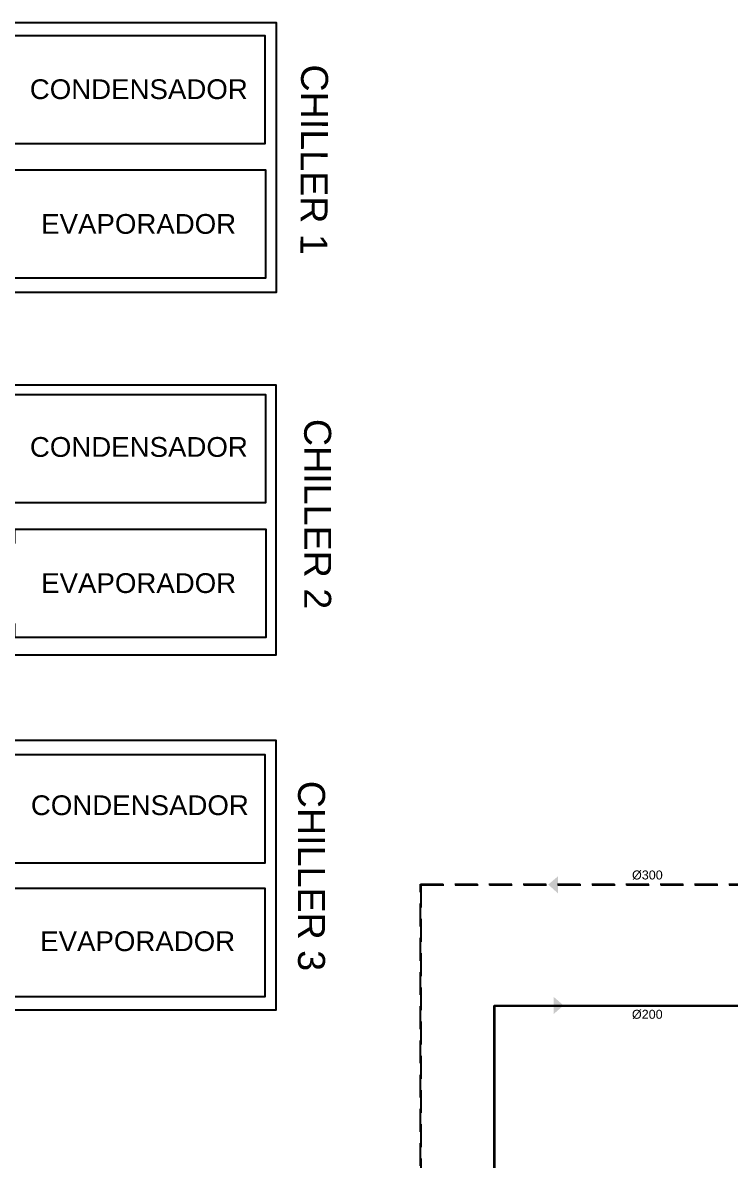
# Model space of a CAD drawing. Header units: millimetres. Extents: x -3738 to 3262, y -1370 to 2506.
# Drawn here: x 850 to 1637, y -595 to 671 of the extents above; entities that cross this region are included whole.
import ezdxf

# ---------------------------------------------------------------- set-up
doc = ezdxf.new("R2010")
doc.units = ezdxf.units.MM
doc.linetypes.add('DASHEDX2', pattern=[38.1, 25.4, -12.7])
doc.styles.get("Standard").update_dxf_attribs({"font": 'arial.ttf'})

msp = doc.modelspace()

# ---------------------------------------------------------------- hatches: boundary and pattern name
h = msp.add_hatch(color=256)
h.set_gradient(color2=(0, 0, 0), tint=1)
h.paths.add_polyline_path([(1445.9, -279.2), (1435, -288.5), (1445.7, -298.1), (1445.8, -289.3)])
h = msp.add_hatch(color=256)
h.set_gradient(color2=(0, 0, 0), tint=1)
h.paths.add_polyline_path([(1441.2, -432.5), (1452, -423), (1441.2, -413.6), (1441.2, -422.3)])

# ---------------------------------------------------------------- linework, layer by layer
at = {"color": 1, "linetype": 'DASHEDX2'}
for p, q in [((1292.9, -1325.7), (1292.9, -288.2)), ((1292.9, -288.2), (1831, -288.2)), ((1293.4, -288.7), (1293.4, -1326.2)), ((1293.4, -288.7), (1831, -288.7))]:
    msp.add_line(p, q, dxfattribs=at)
at = {"color": 1}
for p, q in [((1374.8, -1355.7), (1374.8, -423.1)), ((1374.8, -423.1), (1894.8, -423.1)), ((1375.3, -423.6), (1375.3, -1356.2)), ((1375.3, -423.6), (1895.3, -423.6))]:
    msp.add_line(p, q, dxfattribs=at)
for points in [[(832.6, 403), (832.6, 371), (1132.6, 371), (1132.6, 671), (832.6, 671), (832.6, 642.2)], [(840.1, 554.1), (840.1, 536.6), (1120.1, 536.6), (1120.1, 656.6), (840.1, 656.6), (840.1, 642.2)], [(840.7, 403), (840.7, 386.9), (1120.7, 386.9), (1120.7, 506.9), (840.7, 506.9), (840.7, 489.9)], [(832.3, 2), (832.3, -32.6), (1132.3, -32.6), (1132.3, 267.4), (832.3, 267.4), (832.3, 243.4)], [(840.7, 156.5), (840.7, 136.8), (1120.7, 136.8), (1120.7, 256.8), (840.7, 256.8), (840.7, 243.4)], [(841.1, 2), (841.1, -13.2), (1121.1, -13.2), (1121.1, 106.8), (841.1, 106.8), (841.1, 91.2)], [(832.3, -395.9), (832.3, -428.1), (1132.3, -428.1), (1132.3, -128.1), (832.3, -128.1), (832.3, -159.5)], [(840.2, -246.4), (840.2, -264.2), (1120.2, -264.2), (1120.2, -144.2), (840.2, -144.2), (840.2, -159.5)], [(840.2, -395.9), (840.2, -413), (1120.2, -413), (1120.2, -293), (840.2, -293), (840.2, -309)]]:
    msp.add_lwpolyline(points)

# ---------------------------------------------------------------- texts
at = {"attachment_point": 4}
for s, insert, char_height, rotation in [('\\pxqc;{\\H1.36364x;CHILLER 1} ', (1175.1, 668.5), 22, 269.7856), ('\\pxqc;CHILLER 2', (1178.3, 273.9), 30, 270), ('\\pxqc;{\\H1.36364x;CHILLER 3} ', (1171.5, -129), 22, 270)]:
    msp.add_mtext_dynamic_manual_height_columns(s, width=299.758, gutter_width=12.5, heights=[54.9], dxfattribs=dict(at, insert=insert, char_height=char_height, rotation=rotation))
at = {"char_height": 22, "attachment_point": 4}
for s, width, heights, insert in [('\\pxqc;CONDENSADOR', 277.638, [115.7], (840.7, 596.9)), ('\\pxqc;EVAPORADOR', 277.386, [115.6], (840.7, 446.9)), ('\\pxqc;CONDENSADOR', 277.638, [115.7], (840.8, 198.6)), ('\\pxqc;EVAPORADOR', 277.386, [115.6], (840.7, 47)), ('\\pxqc;CONDENSADOR', 277.638, [115.7], (841.9, -200.3)), ('\\pxqc;EVAPORADOR', 277.386, [115.6], (839.6, -351.7))]:
    msp.add_mtext_dynamic_manual_height_columns(s, width=width, gutter_width=12.5, heights=heights, dxfattribs=dict(at, insert=insert))
at = {"linetype": 'DASHEDX2', "char_height": 10, "attachment_point": 1}
for s, insert in [('\\pxt4;%%C300', (1528.2, -272.8)), ('\\pxt4;%%C200', (1528.1, -427.9))]:
    msp.add_mtext_dynamic_manual_height_columns(s, width=125.59, gutter_width=12.5, heights=[0], dxfattribs=dict(at, insert=insert))

doc.saveas('drawing.dxf')
